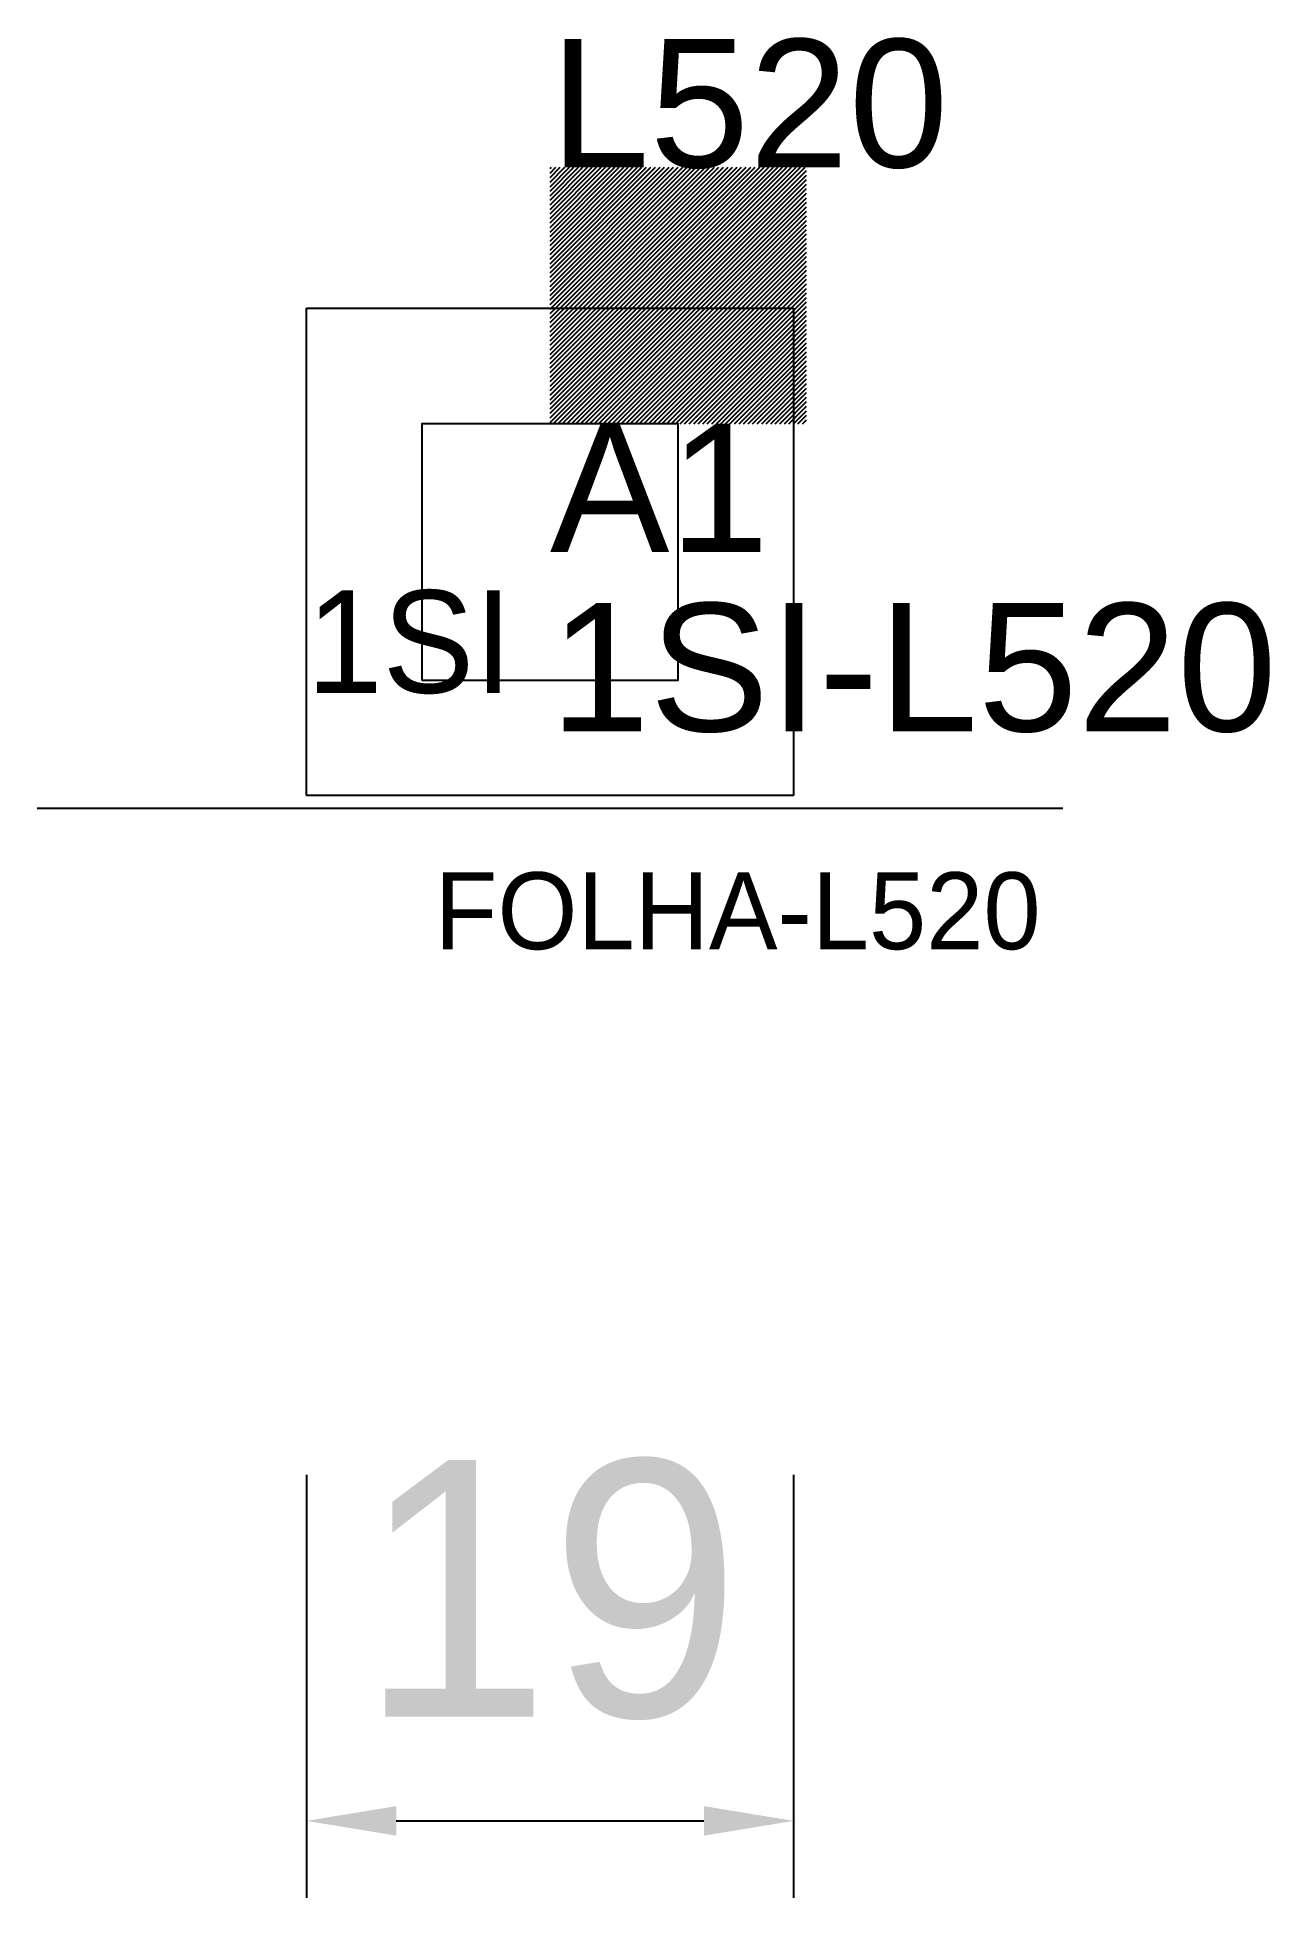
# Model space of a CAD drawing. Header units: metres. Extents: x 211.7 to 259.8, y 139.5 to 212.1.
import ezdxf

# ---------------------------------------------------------------- set-up
doc = ezdxf.new("R2010")
doc.units = ezdxf.units.M
for name, color, linetype in [('3', 3, 'CONTINUOUS'), ('AUX00', 7, 'CONTINUOUS'), ('COTA', 241, 'CONTINUOUS'), ('FOLHA', 255, 'CONTINUOUS'), ('Hachura', 251, 'CONTINUOUS'), ('NOMENCLATURA', 7, 'CONTINUOUS'), ('Nível', 160, 'CONTINUOUS'), ('Painéis', 200, 'CONTINUOUS'), ('Pilares', 5, 'CONTINUOUS'), ('REAPROVEITAMENTO', 251, 'CONTINUOUS'), ('SARR_2.2x7', 40, 'CONTINUOUS')]:
    doc.layers.add(name, color=color, linetype=linetype)
doc.styles.add('ARIAL', font='Arial.ttf')
doc.styles.add('STR_STANDARD', font='arial.ttf')
doc.dimstyles.new('EZ DXF', dxfattribs={"dimtxt": 10, "dimasz": 3.5, "dimexe": 3, "dimexo": 1.5, "dimgap": 1, "dimtad": 1, "dimdec": 1, "dimdsep": 46, "dimcen": 2.5, "dimazin": 3, "dimtfac": 1, "dimtmove": 0, "dimatfit": 3})

msp = doc.modelspace()

# ---------------------------------------------------------------- hatches: boundary and pattern name
at = {"layer": 'Hachura'}
h = msp.add_hatch(dxfattribs=at)
h.set_pattern_fill('ANSI31', scale=50)
h.paths.add_polyline_path([(222.2, 201.5), (241.2, 201.5), (241.2, 182.5), (222.2, 182.5)])
h = msp.add_hatch(dxfattribs=at)
h.set_pattern_fill('ANSI31', scale=50)
h.paths.add_polyline_path([(222.2, 201.5), (241.2, 201.5), (241.2, 182.5), (222.2, 182.5)])
at = {"layer": 'Reaproveitamento'}
h = msp.add_hatch(dxfattribs=at)
h.set_pattern_fill('SOLID')
h.paths.add_polyline_path([(231.7, 197), (241.7, 197), (241.7, 207), (231.7, 207)])
h = msp.add_hatch(dxfattribs=at)
h.set_pattern_fill('SOLID')
h.paths.add_polyline_path([(231.7, 197), (241.7, 197), (241.7, 207), (231.7, 207)])

# ---------------------------------------------------------------- linework, layer by layer
at = {"layer": 'Painéis', "color": 200}
for p, q in [((222.2, 201.5), (241.2, 201.5)), ((222.2, 182.5), (222.2, 201.5)), ((222.2, 201.5), (241.2, 201.5)), ((222.2, 182.5), (222.2, 201.5)), ((241.2, 201.5), (241.2, 182.5)), ((241.2, 201.5), (241.2, 182.5)), ((241.2, 182.5), (222.2, 182.5)), ((241.2, 182.5), (222.2, 182.5))]:
    msp.add_line(p, q, dxfattribs=at)
at = {"layer": 'Pilares'}
msp.add_lwpolyline([(226.7, 187), (236.7, 187), (236.7, 197), (226.7, 197)], close=True, dxfattribs=at)
msp.add_lwpolyline([(226.7, 187), (236.7, 187), (236.7, 197), (226.7, 197)], close=True, dxfattribs=at)
at = {"layer": 'SARR_2.2x7'}
msp.add_line((211.7, 182), (251.7, 182), dxfattribs=at)
msp.add_line((211.7, 182), (251.7, 182), dxfattribs=at)

# ---------------------------------------------------------------- texts
at = {"layer": '3', "style": 'STR_STANDARD'}
msp.add_text('A1', height=5, dxfattribs=at).set_placement((231.7, 192))
msp.add_text('A1', height=5, dxfattribs=at).set_placement((231.7, 192))
at = {"layer": 'AUX00', "style": 'STR_STANDARD'}
msp.add_text('1SI-L520', height=5, dxfattribs=at).set_placement((231.7, 185))
msp.add_text('1SI-L520', height=5, dxfattribs=at).set_placement((231.7, 185))
at = {"layer": 'FOLHA'}
msp.add_text('FOLHA-L520', height=3, dxfattribs=at).set_placement((227.2, 176.5))
msp.add_text('FOLHA-L520', height=3, dxfattribs=at).set_placement((227.2, 176.5))
at = {"layer": 'NOMENCLATURA', "insert": (231.7, 212), "char_height": 5, "attachment_point": 1, "style": 'ARIAL'}
msp.add_mtext('L520', dxfattribs=at)
msp.add_mtext('L520', dxfattribs=at)
at = {"layer": 'Nível'}
msp.add_text('1SI', height=4, dxfattribs=at).set_placement((222.2, 186.5))
msp.add_text('1SI', height=4, dxfattribs=at).set_placement((222.2, 186.5))

# ---------------------------------------------------------------- dimensions: what is measured, and where the dimension line sits
at = {"layer": 'COTA'}
msp.add_linear_dim(base=(222.2, 142.5), p1=(222.2, 157.5), p2=(241.2, 157.5), dimstyle='EZ DXF', dxfattribs=at).render()
msp.add_linear_dim(base=(222.2, 142.5), p1=(222.2, 157.5), p2=(241.2, 157.5), dimstyle='EZ DXF', dxfattribs=at).render()

doc.saveas('drawing.dxf')
